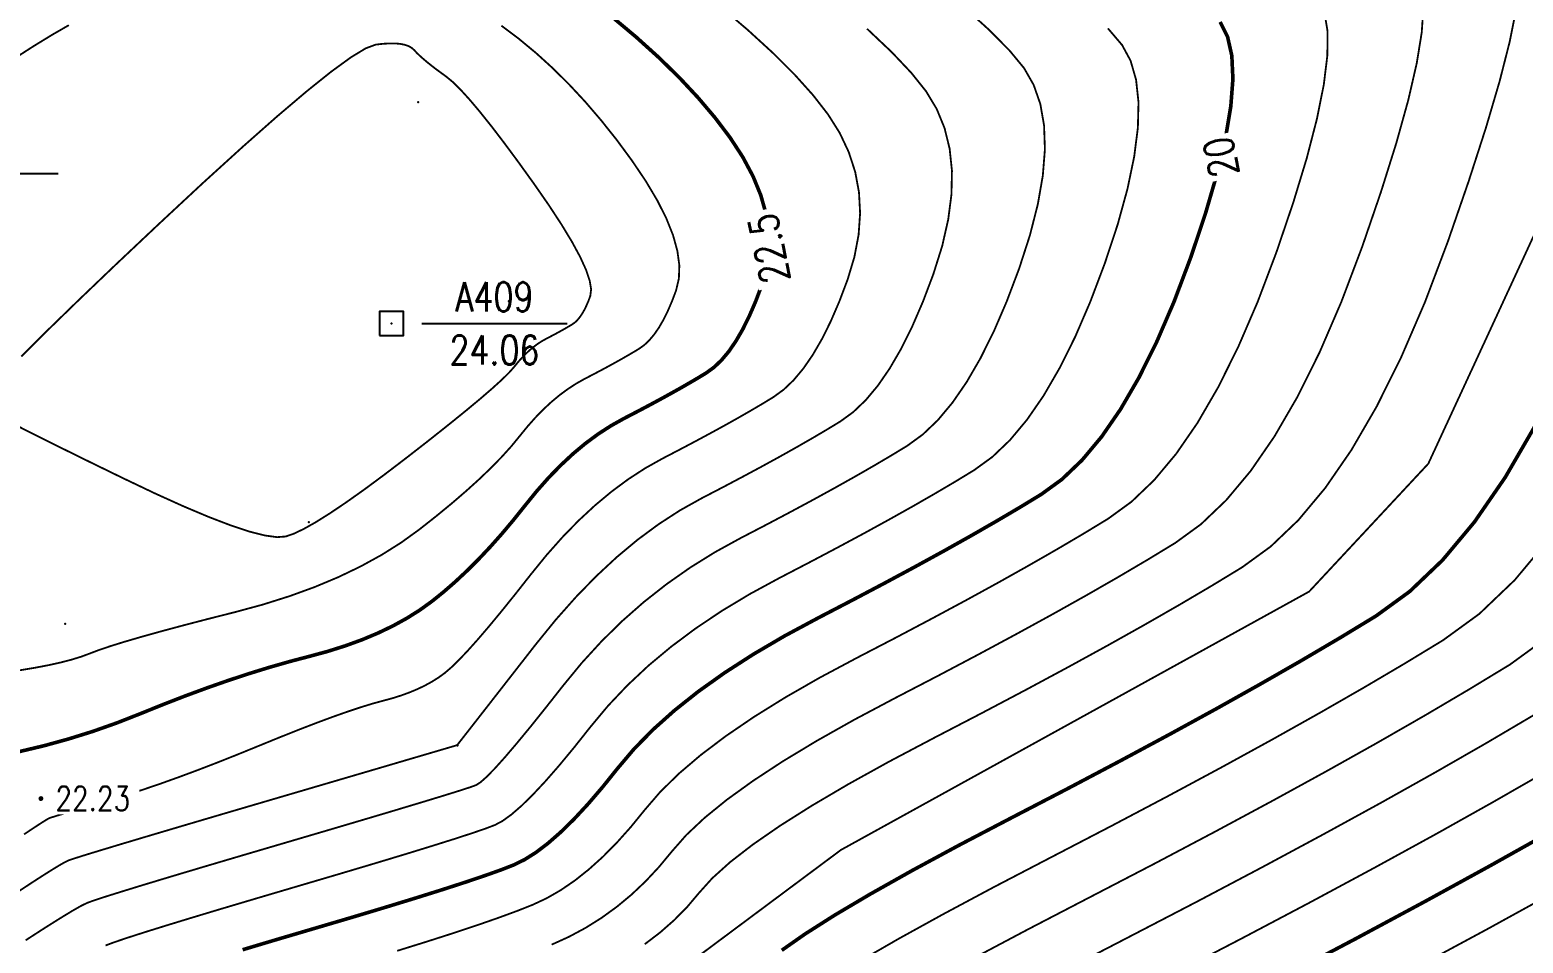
# Model space of a CAD drawing. Extents: x 871 to 1488, y 1110 to 1509.
# Drawn here: x 1030.2 to 1091.9, y 1206.2 to 1244 of the extents above; entities that cross this region are included whole.
import ezdxf
from ezdxf.enums import TextEntityAlignment as Align

# ---------------------------------------------------------------- set-up
doc = ezdxf.new("R2010")
doc.units = 0
doc.header["$LTSCALE"] = 0.5
doc.header["$PDSIZE"] = 0.2
doc.layers.get('0').update_dxf_attribs({"linetype": 'CONTINUOUS'})
for name, color, linetype in [('DGX', 2, 'CONTINUOUS'), ('GCD', 1, 'CONTINUOUS'), ('KZD', 1, 'CONTINUOUS'), ('ZDH', 1, 'CONTINUOUS')]:
    doc.layers.add(name, color=color, linetype=linetype)
doc.styles.add('HZ', font='rs.shx', dxfattribs={"width": 0.8, "bigfont": 'hztxt.shx'})

# ---------------------------------------------------------------- blocks, each defined once
blk = doc.blocks.new('GC200')
at = {"linetype": 'Continuous', "const_width": 0.2, "flags": 128}
blk.add_lwpolyline([(-0.1, 0, 1), (0.1, 0, 1)], format="xyb", close=True, dxfattribs=at)
blk = doc.blocks.new('gc261')
blk.add_lwpolyline([(-1, -1), (1, -1), (1, 1), (-1, 1)], close=True)
blk.add_point((0, 0))

msp = doc.modelspace()

# ---------------------------------------------------------------- linework, layer by layer
at = {"layer": 'DGX', "linetype": 'Continuous', "const_width": 0.075, "elevation": 18, "flags": 128}
msp.add_lwpolyline([(1092.349, 1235.453), (1087.995, 1226.038), (1083.075, 1220.756), (1063.737, 1210.084), (1055.226, 1203.74), (1036.535, 1197.056), (1014.874, 1182.849), (1008.465, 1181.412), (1000.492, 1177.348), (995.672, 1192.15), (993.252, 1210.539), (995.311, 1246.721), (998.844, 1256.44), (1017.747, 1272.329), (1031.623, 1278.323), (1058.063, 1275.135), (1068.371, 1272.68), (1076.951, 1262.439), (1095.592, 1248.1)], close=True, dxfattribs=at)
at = {"layer": 'DGX', "color": 3, "linetype": 'Continuous', "const_width": 0.15, "flags": 128}
for points in [[(1054.261, 1244.514), (1055.273, 1243.666), (1056.206, 1242.824), (1057.061, 1241.988), (1057.837, 1241.157), (1058.535, 1240.333), (1059.155, 1239.514), (1059.683, 1238.705), (1060.108, 1237.909), (1060.428, 1237.127), (1060.645, 1236.358), (1060.757, 1235.603), (1060.766, 1234.861), (1060.671, 1234.133), (1060.472, 1233.418), (1060.216, 1232.741), (1059.952, 1232.129), (1059.679, 1231.58), (1059.397, 1231.095), (1059.107, 1230.673), (1058.808, 1230.316), (1058.5, 1230.022), (1058.183, 1229.791), (1057.849, 1229.588), (1057.488, 1229.376), (1057.101, 1229.153), (1056.687, 1228.922), (1056.247, 1228.68), (1055.78, 1228.429), (1055.287, 1228.169), (1054.767, 1227.899), (1054.237, 1227.602), (1053.713, 1227.263), (1053.195, 1226.88), (1052.683, 1226.454), (1052.178, 1225.984), (1051.678, 1225.472), (1051.185, 1224.916), (1050.698, 1224.316), (1050.214, 1223.711), (1049.731, 1223.137), (1049.249, 1222.595), (1048.767, 1222.084), (1048.285, 1221.604), (1047.805, 1221.155), (1047.324, 1220.737), (1046.845, 1220.351), (1046.346, 1219.991), (1045.809, 1219.653), (1045.232, 1219.336), (1044.617, 1219.041), (1043.963, 1218.767), (1043.27, 1218.515), (1042.538, 1218.284), (1041.767, 1218.075), (1040.967, 1217.865), (1040.145, 1217.63), (1039.304, 1217.37), (1038.441, 1217.086), (1037.558, 1216.777), (1036.655, 1216.444), (1035.731, 1216.086), (1034.786, 1215.704), (1033.822, 1215.326), (1032.84, 1214.98), (1031.841, 1214.668), (1030.825, 1214.388), (1029.79, 1214.142)], [(1079.398, 1244.284), (1079.705, 1243.673), (1079.881, 1242.889), (1079.926, 1241.932), (1079.84, 1240.802), (1079.622, 1239.498), (1079.273, 1238.022), (1078.793, 1236.372), (1078.182, 1234.549), (1077.493, 1232.725), (1076.78, 1231.073), (1076.045, 1229.593), (1075.285, 1228.285), (1074.502, 1227.149), (1073.696, 1226.185), (1072.866, 1225.392), (1072.012, 1224.772), (1071.111, 1224.224), (1070.138, 1223.651), (1069.094, 1223.052), (1067.979, 1222.427), (1066.791, 1221.776), (1065.533, 1221.1), (1064.203, 1220.398), (1062.801, 1219.669), (1061.413, 1218.924), (1060.126, 1218.169), (1058.94, 1217.405), (1057.853, 1216.632), (1056.867, 1215.849), (1055.981, 1215.057), (1055.195, 1214.256), (1054.509, 1213.446), (1053.886, 1212.671), (1053.289, 1211.975), (1052.716, 1211.358), (1052.169, 1210.822), (1051.647, 1210.364), (1051.15, 1209.986), (1050.679, 1209.688), (1050.232, 1209.468), (1049.724, 1209.27), (1049.065, 1209.035), (1048.257, 1208.762), (1047.299, 1208.451), (1046.19, 1208.103), (1044.933, 1207.718), (1043.525, 1207.295), (1041.967, 1206.835), (1040.417, 1206.378), (1039.029, 1205.963)]]:
    msp.add_lwpolyline(points, dxfattribs=at)
at = {"layer": 'DGX', "linetype": 'Continuous', "const_width": 0.075, "flags": 128}
for points in [[(1058.71, 1244.958), (1059.897, 1243.947), (1060.939, 1242.993), (1061.838, 1242.095), (1062.592, 1241.254), (1063.203, 1240.468), (1063.688, 1239.699), (1064.062, 1238.905), (1064.328, 1238.088), (1064.484, 1237.247), (1064.53, 1236.382), (1064.468, 1235.493), (1064.295, 1234.581), (1064.014, 1233.644), (1063.672, 1232.738), (1063.318, 1231.918), (1062.952, 1231.182), (1062.575, 1230.533), (1062.186, 1229.968), (1061.785, 1229.489), (1061.373, 1229.096), (1060.949, 1228.788), (1060.502, 1228.516), (1060.018, 1228.231), (1059.5, 1227.933), (1058.946, 1227.623), (1058.356, 1227.3), (1057.731, 1226.964), (1057.07, 1226.615), (1056.374, 1226.253), (1055.664, 1225.856), (1054.962, 1225.401), (1054.269, 1224.888), (1053.583, 1224.317), (1052.906, 1223.689), (1052.237, 1223.002), (1051.577, 1222.258), (1050.925, 1221.455), (1050.302, 1220.664), (1049.73, 1219.954), (1049.209, 1219.324), (1048.739, 1218.775), (1048.32, 1218.307), (1047.952, 1217.919), (1047.635, 1217.612), (1047.369, 1217.386), (1047.119, 1217.205), (1046.849, 1217.035), (1046.56, 1216.876), (1046.251, 1216.728), (1045.923, 1216.591), (1045.575, 1216.464), (1045.207, 1216.348), (1044.82, 1216.244), (1044.393, 1216.127), (1043.903, 1215.977), (1043.351, 1215.793), (1042.737, 1215.576), (1042.061, 1215.325), (1041.323, 1215.04), (1040.523, 1214.721), (1039.661, 1214.369), (1038.785, 1214.012), (1037.945, 1213.679), (1037.139, 1213.369), (1036.369, 1213.083), (1035.634, 1212.82), (1034.933, 1212.581), (1034.268, 1212.366), (1033.638, 1212.174), (1033.062, 1212.005), (1032.558, 1211.856), (1032.126, 1211.728), (1031.767, 1211.621), (1031.48, 1211.535), (1031.266, 1211.469), (1031.124, 1211.424), (1031.054, 1211.4), (1031.008, 1211.378), (1030.938, 1211.338), (1030.844, 1211.28), (1030.725, 1211.205), (1030.581, 1211.112), (1030.413, 1211.002), (1030.221, 1210.875), (1030.005, 1210.729)], [(1068.696, 1245.005), (1069.839, 1243.972), (1070.707, 1243.095), (1071.301, 1242.376), (1071.696, 1241.686), (1071.972, 1240.897), (1072.127, 1240.01), (1072.162, 1239.024), (1072.076, 1237.94), (1071.87, 1236.757), (1071.544, 1235.476), (1071.098, 1234.096), (1070.582, 1232.732), (1070.049, 1231.495), (1069.498, 1230.388), (1068.93, 1229.409), (1068.344, 1228.559), (1067.741, 1227.837), (1067.119, 1227.244), (1066.481, 1226.78), (1065.806, 1226.37), (1065.078, 1225.941), (1064.297, 1225.493), (1063.462, 1225.025), (1062.574, 1224.538), (1061.632, 1224.032), (1060.636, 1223.506), (1059.587, 1222.961), (1058.532, 1222.381), (1057.516, 1221.749), (1056.541, 1221.065), (1055.605, 1220.33), (1054.71, 1219.543), (1053.855, 1218.704), (1053.04, 1217.814), (1052.266, 1216.872), (1051.549, 1215.961), (1050.909, 1215.163), (1050.345, 1214.48), (1049.858, 1213.909), (1049.447, 1213.452), (1049.112, 1213.109), (1048.854, 1212.879), (1048.672, 1212.763), (1048.422, 1212.673), (1047.958, 1212.523), (1047.282, 1212.313), (1046.392, 1212.042), (1045.29, 1211.711), (1043.975, 1211.32), (1042.446, 1210.868), (1040.705, 1210.356), (1038.961, 1209.843), (1037.426, 1209.389), (1036.099, 1208.993), (1034.982, 1208.656), (1034.073, 1208.377), (1033.372, 1208.157), (1032.88, 1207.996), (1032.597, 1207.893), (1032.353, 1207.772), (1031.978, 1207.558), (1031.473, 1207.25), (1030.836, 1206.849), (1030.07, 1206.354)], [(1083.71, 1244.667), (1083.836, 1243.885), (1083.826, 1242.893), (1083.679, 1241.69), (1083.395, 1240.277), (1082.975, 1238.654), (1082.417, 1236.819), (1081.724, 1234.775), (1080.948, 1232.722), (1080.146, 1230.862), (1079.318, 1229.196), (1078.463, 1227.723), (1077.581, 1226.444), (1076.673, 1225.359), (1075.739, 1224.467), (1074.778, 1223.768), (1073.763, 1223.151), (1072.668, 1222.506), (1071.493, 1221.832), (1070.237, 1221.128), (1068.9, 1220.395), (1067.483, 1219.634), (1065.986, 1218.843), (1064.408, 1218.024), (1062.854, 1217.195), (1061.432, 1216.379), (1060.139, 1215.575), (1058.977, 1214.782), (1057.945, 1214.002), (1057.043, 1213.234), (1056.272, 1212.477), (1055.631, 1211.733), (1055.055, 1211.025), (1054.478, 1210.38), (1053.902, 1209.798), (1053.324, 1209.278), (1052.747, 1208.82), (1052.169, 1208.425), (1051.591, 1208.092), (1051.012, 1207.821), (1050.375, 1207.569), (1049.618, 1207.291), (1048.744, 1206.986), (1047.752, 1206.656), (1046.641, 1206.3), (1045.412, 1205.917)], [(1087.791, 1244.881), (1087.725, 1243.854), (1087.518, 1242.579), (1087.168, 1241.056), (1086.676, 1239.286), (1086.042, 1237.267), (1085.266, 1235.001), (1084.403, 1232.719), (1083.512, 1230.651), (1082.591, 1228.799), (1081.64, 1227.162), (1080.66, 1225.739), (1079.651, 1224.533), (1078.612, 1223.541), (1077.543, 1222.764), (1076.416, 1222.079), (1075.198, 1221.361), (1073.891, 1220.611), (1072.495, 1219.829), (1071.009, 1219.015), (1069.434, 1218.168), (1067.769, 1217.289), (1066.014, 1216.378), (1064.295, 1215.467), (1062.737, 1214.589), (1061.338, 1213.745), (1060.101, 1212.933), (1059.023, 1212.155), (1058.106, 1211.41), (1057.349, 1210.698), (1056.753, 1210.019), (1056.223, 1209.38), (1055.668, 1208.786), (1055.087, 1208.237), (1054.48, 1207.734), (1053.847, 1207.276), (1053.188, 1206.863), (1052.503, 1206.496), (1051.793, 1206.174)], [(1091.625, 1244.815), (1091.357, 1243.468), (1090.941, 1241.835), (1090.377, 1239.918), (1089.666, 1237.715), (1088.808, 1235.227), (1087.859, 1232.715), (1086.877, 1230.44), (1085.864, 1228.401), (1084.818, 1226.6), (1083.739, 1225.035), (1082.628, 1223.706), (1081.485, 1222.615), (1080.309, 1221.76), (1079.068, 1221.006), (1077.728, 1220.216), (1076.29, 1219.391), (1074.753, 1218.53), (1073.118, 1217.634), (1071.384, 1216.702), (1069.552, 1215.735), (1067.621, 1214.732), (1065.736, 1213.738), (1064.042, 1212.799), (1062.538, 1211.914), (1061.224, 1211.084), (1060.101, 1210.308), (1059.168, 1209.586), (1058.426, 1208.919), (1057.874, 1208.306), (1057.392, 1207.735), (1056.858, 1207.192), (1056.272, 1206.677), (1055.635, 1206.19)], [(1029.553, 1242.741), (1030.399, 1243.284), (1031.166, 1243.754), (1031.854, 1244.15)], [(1064.818, 1243.999), (1065.838, 1243.034), (1066.65, 1242.175), (1067.252, 1241.422), (1067.692, 1240.692), (1068.017, 1239.901), (1068.227, 1239.049), (1068.323, 1238.136), (1068.303, 1237.161), (1068.169, 1236.125), (1067.92, 1235.028), (1067.556, 1233.87), (1067.127, 1232.735), (1066.683, 1231.707), (1066.225, 1230.785), (1065.752, 1229.971), (1065.265, 1229.264), (1064.763, 1228.663), (1064.246, 1228.17), (1063.715, 1227.784), (1063.154, 1227.443), (1062.548, 1227.086), (1061.898, 1226.713), (1061.204, 1226.324), (1060.465, 1225.919), (1059.681, 1225.498), (1058.853, 1225.06), (1057.98, 1224.607), (1057.091, 1224.11), (1056.211, 1223.539), (1055.342, 1222.897), (1054.483, 1222.181), (1053.635, 1221.393), (1052.797, 1220.533), (1051.969, 1219.6), (1051.151, 1218.594), (1050.389, 1217.617), (1049.729, 1216.771), (1049.17, 1216.054), (1048.712, 1215.467), (1048.355, 1215.01), (1048.1, 1214.684), (1047.946, 1214.487), (1047.894, 1214.421), (1047.892, 1214.419), (1047.89, 1214.418), (1047.887, 1214.417), (1047.885, 1214.416), (1047.882, 1214.414), (1047.88, 1214.413), (1047.877, 1214.412), (1047.874, 1214.412), (1047.87, 1214.411), (1047.866, 1214.41), (1047.862, 1214.408), (1047.857, 1214.406), (1047.852, 1214.404), (1047.846, 1214.402), (1047.839, 1214.4), (1047.833, 1214.397), (1047.704, 1214.358), (1047.334, 1214.249), (1046.722, 1214.069), (1045.867, 1213.818), (1044.77, 1213.495), (1043.431, 1213.102), (1041.85, 1212.638), (1040.027, 1212.103), (1038.198, 1211.566), (1036.598, 1211.094), (1035.228, 1210.688), (1034.088, 1210.348), (1033.178, 1210.074), (1032.497, 1209.866), (1032.047, 1209.723), (1031.825, 1209.647), (1031.681, 1209.575), (1031.458, 1209.448), (1031.158, 1209.265), (1030.781, 1209.027), (1030.325, 1208.733), (1029.793, 1208.383)], [(1049.717, 1244.128), (1050.436, 1243.588), (1051.142, 1243.003), (1051.835, 1242.374), (1052.515, 1241.7), (1053.182, 1240.982), (1053.836, 1240.219), (1054.478, 1239.412), (1055.106, 1238.56), (1055.679, 1237.711), (1056.153, 1236.913), (1056.529, 1236.166), (1056.806, 1235.47), (1056.984, 1234.824), (1057.065, 1234.229), (1057.046, 1233.685), (1056.93, 1233.192), (1056.761, 1232.745), (1056.586, 1232.34), (1056.406, 1231.977), (1056.22, 1231.656), (1056.028, 1231.378), (1055.83, 1231.142), (1055.627, 1230.947), (1055.418, 1230.795), (1055.197, 1230.661), (1054.958, 1230.521), (1054.703, 1230.374), (1054.429, 1230.221), (1054.138, 1230.061), (1053.83, 1229.895), (1053.504, 1229.723), (1053.16, 1229.545), (1052.81, 1229.349), (1052.464, 1229.124), (1052.121, 1228.871), (1051.783, 1228.59), (1051.449, 1228.28), (1051.119, 1227.941), (1050.793, 1227.573), (1050.471, 1227.178), (1050.127, 1226.758), (1049.732, 1226.321), (1049.288, 1225.865), (1048.794, 1225.392), (1048.25, 1224.9), (1047.657, 1224.39), (1047.014, 1223.862), (1046.321, 1223.316), (1045.574, 1222.777), (1044.768, 1222.27), (1043.905, 1221.796), (1042.983, 1221.353), (1042.003, 1220.943), (1040.965, 1220.566), (1039.869, 1220.22), (1038.714, 1219.907), (1037.584, 1219.621), (1036.564, 1219.355), (1035.651, 1219.11), (1034.848, 1218.886), (1034.152, 1218.683), (1033.566, 1218.501), (1033.088, 1218.339), (1032.719, 1218.199), (1032.376, 1218.071), (1031.979, 1217.948), (1031.526, 1217.83), (1031.017, 1217.717), (1030.454, 1217.609), (1029.835, 1217.506)], [(1074.765, 1244.016), (1075.349, 1243.33), (1075.701, 1242.68), (1075.927, 1241.893), (1076.027, 1240.971), (1076.001, 1239.913), (1075.849, 1238.719), (1075.572, 1237.389), (1075.169, 1235.924), (1074.64, 1234.323), (1074.037, 1232.728), (1073.415, 1231.284), (1072.771, 1229.991), (1072.108, 1228.847), (1071.423, 1227.854), (1070.718, 1227.011), (1069.992, 1226.318), (1069.246, 1225.776), (1068.459, 1225.297), (1067.608, 1224.796), (1066.696, 1224.272), (1065.72, 1223.726), (1064.683, 1223.157), (1063.582, 1222.566), (1062.419, 1221.952), (1061.194, 1221.315), (1059.972, 1220.652), (1058.821, 1219.959), (1057.74, 1219.235), (1056.729, 1218.481), (1055.788, 1217.696), (1054.918, 1216.881), (1054.118, 1216.035), (1053.387, 1215.159), (1052.718, 1214.316), (1052.099, 1213.569), (1051.531, 1212.919), (1051.013, 1212.365), (1050.547, 1211.908), (1050.131, 1211.548), (1049.766, 1211.283), (1049.452, 1211.116), (1049.073, 1210.972), (1048.512, 1210.779), (1047.769, 1210.537), (1046.845, 1210.247), (1045.74, 1209.907), (1044.454, 1209.519), (1042.985, 1209.082), (1041.336, 1208.596), (1039.689, 1208.11), (1038.228, 1207.676), (1036.953, 1207.293), (1035.864, 1206.96), (1034.961, 1206.679), (1034.244, 1206.448), (1033.713, 1206.268), (1033.369, 1206.139)], [(1029.892, 1230.466), (1030.94, 1231.513), (1032.239, 1232.776), (1033.787, 1234.257), (1035.586, 1235.953), (1037.409, 1237.649), (1039.03, 1239.123), (1040.449, 1240.378), (1041.668, 1241.412), (1042.684, 1242.226), (1043.499, 1242.82), (1044.113, 1243.193), (1044.525, 1243.346), (1044.822, 1243.38), (1045.091, 1243.396), (1045.332, 1243.395), (1045.545, 1243.376), (1045.729, 1243.339), (1045.886, 1243.284), (1046.014, 1243.211), (1046.115, 1243.121), (1046.211, 1243.017), (1046.326, 1242.904), (1046.462, 1242.782), (1046.616, 1242.65), (1046.791, 1242.509), (1046.985, 1242.358), (1047.199, 1242.199), (1047.432, 1242.03), (1047.701, 1241.809), (1048.023, 1241.493), (1048.397, 1241.082), (1048.824, 1240.577), (1049.304, 1239.976), (1049.836, 1239.281), (1050.42, 1238.491), (1051.057, 1237.606), (1051.674, 1236.718), (1052.198, 1235.917), (1052.629, 1235.205), (1052.967, 1234.581), (1053.212, 1234.045), (1053.363, 1233.597), (1053.422, 1233.237), (1053.388, 1232.965), (1053.306, 1232.748), (1053.221, 1232.551), (1053.133, 1232.374), (1053.042, 1232.218), (1052.949, 1232.083), (1052.853, 1231.968), (1052.754, 1231.873), (1052.652, 1231.799), (1052.544, 1231.734), (1052.428, 1231.666), (1052.304, 1231.594), (1052.171, 1231.52), (1052.029, 1231.442), (1051.879, 1231.361), (1051.72, 1231.278), (1051.553, 1231.191), (1051.383, 1231.095), (1051.214, 1230.986), (1051.048, 1230.863), (1050.883, 1230.726), (1050.721, 1230.575), (1050.56, 1230.41), (1050.401, 1230.231), (1050.245, 1230.039), (1050.039, 1229.805), (1049.733, 1229.504), (1049.327, 1229.136), (1048.821, 1228.7), (1048.215, 1228.197), (1047.509, 1227.626), (1046.703, 1226.987), (1045.796, 1226.281), (1044.881, 1225.583), (1044.05, 1224.968), (1043.301, 1224.437), (1042.636, 1223.989), (1042.054, 1223.624), (1041.555, 1223.343), (1041.139, 1223.145), (1040.807, 1223.03), (1040.447, 1223.004), (1039.949, 1223.072), (1039.314, 1223.233), (1038.541, 1223.489), (1037.631, 1223.838), (1036.582, 1224.28), (1035.396, 1224.817), (1034.073, 1225.448), (1032.762, 1226.087), (1031.617, 1226.651), (1030.635, 1227.139), (1029.819, 1227.551)]]:
    msp.add_lwpolyline(points, dxfattribs=at)
at = {"layer": 'DGX', "color": 3, "linetype": 'Continuous', "const_width": 0.15, "flags": 128}
for points, elevation in [([(1092.41, 1227.607), (1091.173, 1225.476), (1089.897, 1223.625), (1088.583, 1222.054), (1087.231, 1220.763), (1085.841, 1219.752), (1084.373, 1218.86), (1082.788, 1217.926), (1081.087, 1216.95), (1079.27, 1215.932), (1077.336, 1214.872), (1075.285, 1213.77), (1073.118, 1212.626), (1070.835, 1211.44), (1068.618, 1210.281), (1066.652, 1209.219), (1064.937, 1208.254), (1063.472, 1207.386), (1062.258, 1206.614), (1061.294, 1205.939)], 17.5), ([(1082.034, 1204.855), (1085.038, 1206.44), (1087.88, 1207.968), (1090.561, 1209.438), (1093.08, 1210.849)], 15)]:
    msp.add_lwpolyline(points, dxfattribs=dict(at, elevation=elevation))
at = {"layer": 'DGX', "linetype": 'Continuous', "const_width": 0.075, "flags": 128}
for points, elevation in [([(1092.976, 1222.92), (1091.561, 1221.228), (1090.104, 1219.837), (1088.606, 1218.748), (1087.025, 1217.787), (1085.318, 1216.781), (1083.486, 1215.73), (1081.528, 1214.633), (1079.445, 1213.491), (1077.236, 1212.304), (1074.901, 1211.072), (1072.442, 1209.794), (1070.059, 1208.553), (1067.957, 1207.429), (1066.136, 1206.424), (1064.596, 1205.537)], 17), ([(1092.977, 1218.911), (1091.372, 1217.744), (1089.677, 1216.715), (1087.848, 1215.636), (1085.885, 1214.51), (1083.786, 1213.334), (1081.554, 1212.111), (1079.186, 1210.838), (1076.685, 1209.517), (1074.048, 1208.148), (1071.5, 1206.824), (1069.263, 1205.639)], 16.5), ([(1092.33, 1215.642), (1090.378, 1214.491), (1088.283, 1213.289), (1086.045, 1212.035), (1083.662, 1210.73), (1081.137, 1209.372), (1078.468, 1207.963), (1075.655, 1206.502), (1072.941, 1205.096)], 16), ([(1077.262, 1204.856), (1080.251, 1206.409), (1083.087, 1207.906), (1085.771, 1209.349), (1088.303, 1210.736), (1090.682, 1212.069), (1092.908, 1213.346)], 15.5), ([(1087.628, 1205.304), (1090.434, 1206.816), (1093.104, 1208.285)], 14.5)]:
    msp.add_lwpolyline(points, dxfattribs=dict(at, elevation=elevation))
at = {"layer": 'KZD', "linetype": 'Continuous'}
for p, q in [((1025.41, 1238.03), (1031.41, 1238.03)), ((1046.43, 1231.83), (1052.43, 1231.83))]:
    msp.add_line(p, q, dxfattribs=at)
at = {"layer": 'ZDH', "linetype": 'Continuous'}
for p in [(1046.28, 1240.972, 23.752), (1050.03, 1232.751, 23.974), (1041.769, 1223.625, 23.568), (1031.702, 1219.426, 23.246), (1047.898, 1214.397, 21.496), (1030.699, 1212.207, 22.23)]:
    msp.add_point(p, dxfattribs=at)

# ---------------------------------------------------------------- block references
at = {"layer": 'KZD', "linetype": 'Continuous', "xscale": 0.5, "yscale": 0.5}
msp.add_blockref('gc261', (1045.18, 1231.83, 24.06), dxfattribs=at)

# ---------------------------------------------------------------- texts
at = {"layer": 'KZD', "linetype": 'Continuous', "style": 'HZ', "width": 0.8}
for s, p in [('A409', (1049.43, 1232.93)), ('24.06', (1049.43, 1230.73))]:
    msp.add_text(s, height=1.2, dxfattribs=at).set_placement(p, align=Align.MIDDLE)

# ---------------------------------------------------------------- next in the draw order: wipeouts: each hides what was drawn before it
at = {"linetype": 'Continuous'}
for points in [[(1080.353, 1237.941), (1079.985, 1239.759), (1078.515, 1239.461), (1078.883, 1237.644)], [(1061.82, 1233.491), (1061.181, 1236.653), (1059.71, 1236.356), (1060.35, 1233.194)], [(1031.263, 1211.557), (1034.763, 1211.557), (1034.763, 1212.857), (1031.263, 1212.857)]]:
    msp.add_wipeout(points, dxfattribs=at)

# ---------------------------------------------------------------- next in the draw order: texts
at = {"layer": 'DGX', "linetype": 'Continuous', "style": 'HZ', "width": 0.8}
for s, p in [('20', (1079.434, 1238.701, 20)), ('22.5', (1060.765, 1234.923, 22.5))]:
    msp.add_text(s, height=1.2, rotation=101.44018, dxfattribs=at).set_placement(p, align=Align.MIDDLE)

# ---------------------------------------------------------------- next in the draw order: wipeouts: each hides what was drawn before it
at = {"linetype": 'Continuous'}
msp.add_wipeout([(1031.263, 1211.557), (1034.763, 1211.557), (1034.763, 1212.857), (1031.263, 1212.857)], dxfattribs=at)

# ---------------------------------------------------------------- next in the draw order: wipeouts: each hides what was drawn before it
msp.add_wipeout([(1031.263, 1211.557), (1034.763, 1211.557), (1034.763, 1212.857), (1031.263, 1212.857)], dxfattribs=at)

# ---------------------------------------------------------------- next in the draw order: block references
at = {"layer": 'GCD', "linetype": 'Continuous'}
ref = msp.add_blockref('GC200', (1030.699, 1212.207, 22.23), dxfattribs=dict(at, xscale=0.5, yscale=0.5, zscale=0.5))
ref.add_attrib('height', '22.23', dxfattribs={"linetype": 'Continuous', "height": 1, "style": 'HZ', "width": 0.8}).set_placement((1031.299, 1212.207, 22.23), align=Align.MIDDLE_LEFT)

doc.saveas('drawing.dxf')
